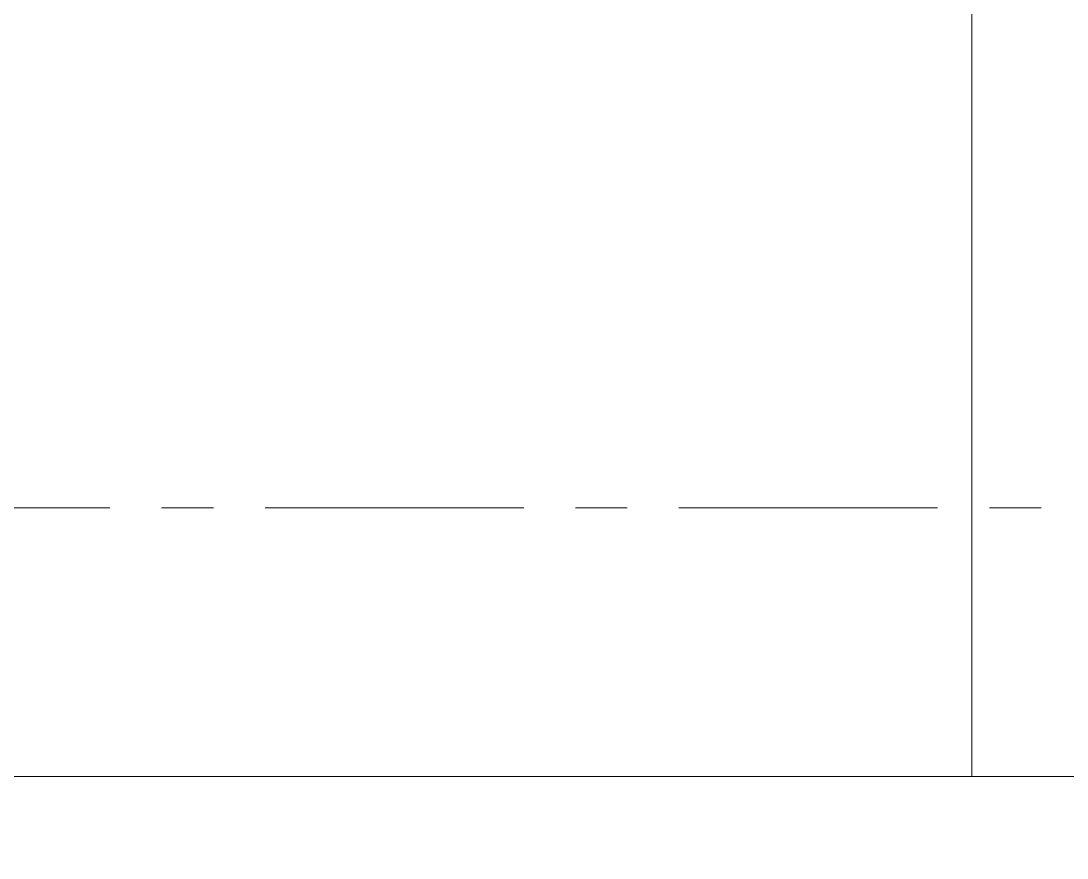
# Model space of a CAD drawing. Header units: millimetres. Extents: x 26027 to 581921, y 7230 to 233891.
# Drawn here: x 474525 to 475167, y 178680 to 179194 of the extents above; entities that cross this region are included whole.
import ezdxf

# ---------------------------------------------------------------- set-up
doc = ezdxf.new("R2010")
doc.units = ezdxf.units.MM
doc.header["$LTSCALE"] = 5
doc.linetypes.add('CENTER', pattern=[50.8, 31.75, -6.35, 6.35, -6.35])
doc.layers.get('0').update_dxf_attribs({"color": 252})
doc.layers.add('axes', color=252, linetype='Continuous')
for name, color, linetype, lineweight in [('E-ELEC-EQPM-2', 85, 'Continuous', 30), ('Medical Equipment and Furniture', 252, 'Continuous', 0), ('NEW Wall', 252, 'Continuous', 5), ('Walls', 252, 'Continuous', 5)]:
    doc.layers.add(name, color=color, linetype=linetype, lineweight=lineweight)
doc.layers.add('EXF', color=7, linetype='Continuous', lineweight=30, true_color=0x4e7e3e)

# ---------------------------------------------------------------- blocks, each defined once
blk = doc.blocks.new('*X24')
at = {"color": 0}
for p, q in [((13, 1), (13, 1)), ((13, 1), (13, 1)), ((13, 1), (13, 1)), ((13, 1), (13, 1)), ((13, 1), (13, 1)), ((13, 1), (13, 1)), ((13, 1), (13, 1)), ((13, 1), (13, 1)), ((13, 1), (13, 1)), ((13, 1), (13, 1)), ((13, 1), (13, 1)), ((13, 1), (13, 1)), ((13, 1), (13, 1)), ((13, 1), (13, 1)), ((13, 1), (13, 1)), ((13, 1), (14, 1)), ((13, 1), (14, 1)), ((13, 1), (14, 1)), ((13, 1), (13, 1)), ((13, 1), (13, 1)), ((13, 1), (13, 1)), ((13, 1), (13, 1)), ((13, 1), (13, 1)), ((13, 1), (13, 1)), ((13, 1), (13, 1)), ((13, 1), (13, 1)), ((13, 1), (13, 1)), ((13, 1), (13, 1)), ((13, 1), (13, 1)), ((13, 1), (13, 1)), ((13, 1), (13, 1)), ((13, 1), (13, 1)), ((13, 1), (13, 1)), ((13, 1), (13, 1)), ((13, 1), (13, 1)), ((13, 1), (13, 1)), ((13, 1), (13, 1)), ((13, 1), (13, 1)), ((13, 1), (13, 1)), ((13, 1), (13, 1)), ((13, 1), (13, 1)), ((13, 1), (13, 1)), ((13, 1), (13, 1)), ((13, 1), (13, 1)), ((13, 1), (13, 1)), ((13, 1), (13, 1)), ((13, 1), (13, 1)), ((13, 1), (13, 1)), ((13, 1), (13, 1)), ((13, 1), (13, 1)), ((13, 1), (13, 1)), ((13, 1), (13, 1)), ((13, 1), (13, 1)), ((13, 1), (13, 1)), ((13, 1), (13, 1)), ((13, 1), (13, 1)), ((13, 1), (13, 1)), ((13, 1), (13, 1)), ((13, 1), (13, 1)), ((13, 1), (13, 1)), ((13, 1), (13, 1)), ((13, 1), (13, 1)), ((13, 1), (13, 1)), ((13, 1), (13, 1)), ((13, 1), (13, 1)), ((13, 1), (13, 1)), ((13, 1), (13, 1)), ((13, 1), (13, 1)), ((13, 1), (13, 1)), ((13, 1), (13, 1)), ((13, 1), (13, 1)), ((13, 1), (13, 1)), ((13, 1), (13, 1)), ((13, 1), (13, 1)), ((13, 1), (13, 1)), ((13, 1), (13, 1)), ((13, 1), (13, 1)), ((13, 1), (13, 1)), ((13, 1), (13, 1)), ((13, 1), (13, 1)), ((13, 1), (13, 1)), ((13, 1), (13, 1)), ((13, 1), (13, 1)), ((13, 1), (13, 1)), ((13, 1), (13, 1)), ((13, 1), (13, 1)), ((13, 1), (13, 1)), ((13, 1), (13, 1)), ((13, 1), (13, 1)), ((13, 1), (13, 1)), ((13, 1), (13, 1)), ((13, 1), (13, 1)), ((13, 1), (13, 1)), ((13, 1), (13, 1)), ((13, 1), (13, 1)), ((13, 1), (13, 1)), ((13, 1), (13, 1)), ((13, 1), (13, 1)), ((13, 1), (13, 1)), ((13, 1), (13, 1)), ((13, 1), (13, 1)), ((13, 1), (13, 1)), ((13, 1), (13, 1)), ((13, 1), (13, 1)), ((13, 1), (13, 1)), ((13, 1), (13, 1)), ((13, 1), (13, 1)), ((13, 1), (13, 1)), ((13, 1), (13, 1)), ((13, 1), (13, 1)), ((13, 1), (13, 1)), ((13, 1), (13, 1)), ((13, 1), (13, 1)), ((13, 1), (13, 1)), ((13, 1), (13, 1)), ((13, 1), (13, 1)), ((13, 1), (13, 1)), ((13, 1), (13, 1)), ((13, 1), (13, 1)), ((13, 1), (13, 1)), ((13, 1), (13, 1)), ((13, 1), (13, 1)), ((13, 1), (13, 1)), ((13, 1), (14, 1)), ((13, 0), (13, 0)), ((13, 0), (13, 0)), ((13, 0), (13, 0)), ((13, 0), (13, 0)), ((13, 0), (13, 0)), ((13, 0), (13, 0)), ((13, 0), (13, 0)), ((13, 0), (13, 0)), ((13, 0), (13, 0)), ((13, 0), (13, 0)), ((13, 0), (13, 0)), ((13, 0), (13, 0)), ((13, 0), (13, 0)), ((13, 0), (13, 0)), ((13, 0), (13, 0)), ((13, 0), (13, 0)), ((13, 0), (13, 0)), ((13, 0), (13, 0)), ((13, 0), (13, 0)), ((13, 0), (13, 0)), ((13, 0), (13, 0)), ((13, 0), (13, 0)), ((13, 0), (13, 0)), ((13, 0), (13, 0)), ((13, 0), (13, 0)), ((13, 0), (13, 0)), ((13, 0), (13, 0)), ((13, 0), (13, 0)), ((13, 0), (13, 0)), ((13, 0), (13, 0)), ((13, 0), (13, 0)), ((13, 0), (13, 0)), ((13, 0), (13, 0)), ((13, 0), (13, 0)), ((13, 0), (13, 0)), ((13, 0), (13, 0)), ((13, 0), (13, 0)), ((13, 0), (13, 0)), ((13, 0), (13, 0)), ((13, 0), (13, 0)), ((13, 0), (13, 0)), ((13, 0), (13, 0)), ((13, 0), (13, 0)), ((13, 0), (13, 0)), ((13, 0), (13, 0)), ((13, 0), (13, 0)), ((13, 0), (13, 0)), ((13, 0), (13, 0)), ((13, 0), (14, 0)), ((13, 0), (14, 0)), ((13, 0), (13, 0)), ((13, 0), (14, 0)), ((14, 1), (14, 1)), ((14, 1), (14, 1)), ((14, 1), (14, 1)), ((14, 1), (14, 1)), ((14, 1), (14, 1)), ((14, 1), (14, 1)), ((14, 1), (14, 1)), ((14, 1), (14, 1)), ((14, 1), (14, 1)), ((14, 1), (14, 1)), ((14, 1), (14, 1)), ((14, 1), (14, 1)), ((14, 1), (14, 1)), ((14, 1), (14, 1)), ((14, 1), (14, 1)), ((14, 1), (14, 1)), ((14, 1), (14, 1)), ((14, 1), (14, 1)), ((14, 1), (14, 1)), ((14, 1), (14, 1)), ((14, 1), (14, 1)), ((14, 1), (14, 1)), ((14, 1), (14, 1)), ((14, 1), (14, 1)), ((14, 1), (14, 1)), ((14, 1), (14, 1)), ((14, 1), (14, 1)), ((14, 1), (14, 1)), ((14, 1), (14, 1)), ((14, 1), (14, 1)), ((14, 1), (14, 1)), ((14, 1), (14, 1)), ((14, 1), (14, 1)), ((14, 1), (14, 1)), ((14, 1), (14, 1)), ((14, 1), (14, 1)), ((14, 1), (14, 1)), ((14, 1), (14, 1)), ((14, 1), (14, 1)), ((14, 1), (14, 1)), ((14, 1), (14, 1)), ((14, 1), (14, 1)), ((14, 1), (14, 1)), ((14, 1), (14, 1)), ((14, 1), (14, 1)), ((14, 1), (14, 1)), ((14, 1), (14, 1)), ((14, 1), (14, 1)), ((14, 1), (14, 1)), ((14, 1), (14, 1)), ((14, 1), (14, 1)), ((14, 1), (14, 1)), ((14, 1), (14, 1)), ((14, 1), (14, 1)), ((14, 1), (14, 1)), ((14, 1), (14, 1)), ((14, 1), (14, 1)), ((14, 1), (14, 1)), ((14, 1), (14, 1)), ((14, 1), (14, 1)), ((14, 1), (14, 1)), ((14, 1), (14, 1)), ((14, 1), (14, 1)), ((14, 1), (14, 1)), ((14, 1), (14, 1)), ((14, 1), (14, 1)), ((14, 1), (14, 1)), ((14, 1), (14, 1)), ((14, 1), (14, 1)), ((14, 1), (14, 1)), ((14, 1), (14, 1)), ((14, 1), (14, 1)), ((14, 1), (14, 1)), ((14, 1), (14, 1)), ((14, 1), (14, 1)), ((14, 1), (14, 1)), ((14, 1), (14, 1)), ((14, 1), (14, 1)), ((14, 1), (14, 1)), ((14, 1), (14, 1)), ((14, 1), (14, 1)), ((14, 1), (14, 1)), ((14, 1), (14, 1)), ((14, 1), (14, 1)), ((14, 1), (14, 1)), ((14, 1), (14, 1)), ((14, 1), (14, 1)), ((14, 1), (14, 1)), ((14, 1), (14, 1)), ((14, 1), (14, 1)), ((14, 1), (14, 1)), ((14, 1), (14, 1)), ((14, 1), (14, 1)), ((14, 1), (14, 1)), ((14, 0), (14, 0)), ((14, 0), (14, 0)), ((14, 0), (14, 0)), ((14, 0), (14, 0)), ((14, 0), (14, 0)), ((14, 0), (14, 0)), ((14, 0), (14, 0)), ((14, 0), (14, 0)), ((14, 0), (14, 0)), ((14, 0), (14, 0)), ((14, 0), (14, 0)), ((14, 0), (14, 0)), ((14, 0), (14, 0)), ((14, 0), (14, 0)), ((14, 0), (14, 0)), ((14, 0), (14, 0)), ((14, 0), (14, 0)), ((14, 0), (14, 0)), ((14, 0), (14, 0)), ((14, 0), (14, 0)), ((14, 0), (14, 0)), ((14, 0), (14, 0)), ((14, 0), (14, 0)), ((14, 0), (14, 0)), ((14, 0), (14, 0)), ((14, 0), (14, 0)), ((14, 0), (14, 0)), ((14, 0), (14, 0)), ((14, 0), (14, 0)), ((14, 0), (14, 0)), ((14, 0), (14, 0)), ((14, 0), (14, 0)), ((14, 0), (14, 0)), ((14, 0), (14, 0)), ((14, 0), (14, 0)), ((14, 0), (14, 0)), ((14, 0), (14, 0)), ((14, 0), (14, 0)), ((14, 0), (14, 0)), ((14, 0), (14, 0)), ((14, 0), (14, 0)), ((14, 0), (14, 0)), ((14, 0), (14, 0)), ((14, 0), (14, 0)), ((14, 0), (14, 0)), ((14, 0), (14, 0)), ((14, 0), (14, 0)), ((14, 0), (14, 0)), ((13, 0), (13, 0)), ((13, 0), (14, 0)), ((13, 0), (13, 0)), ((13, 0), (14, 0)), ((13, 0), (13, 0)), ((13, 0), (14, 0)), ((13, 0), (13, 0)), ((13, 0), (13, 0)), ((13, 0), (13, 0)), ((13, 0), (13, 0)), ((13, 0), (14, 0)), ((13, 0), (13, 0)), ((13, 0), (14, 0)), ((13, 0), (13, 0)), ((13, 0), (14, 0)), ((13, 0), (13, 0)), ((13, 0), (14, 0)), ((13, 0), (13, 0)), ((13, 0), (14, 0)), ((13, 0), (13, 0)), ((13, 0), (14, 0)), ((13, 0), (13, 0)), ((13, 0), (14, 0)), ((13, 0), (13, 0)), ((13, 0), (13, 0)), ((13, 0), (13, 0)), ((13, 0), (14, 0)), ((13, 0), (13, 0)), ((13, 0), (14, 0)), ((13, 0), (13, 0)), ((13, 0), (14, 0)), ((13, 0), (13, 0)), ((13, 0), (14, 0)), ((13, 0), (13, 0)), ((13, 0), (13, 0)), ((13, 0), (13, 0)), ((13, 0), (13, 0)), ((13, 0), (13, 0)), ((13, 0), (13, 0)), ((13, 0), (13, 0)), ((13, 0), (13, 0)), ((13, 0), (13, 0)), ((13, 0), (13, 0)), ((13, 0), (13, 0)), ((13, 0), (13, 0)), ((13, 0), (13, 0)), ((13, 0), (13, 0)), ((13, 0), (13, 0)), ((13, 0), (13, 0)), ((13, 0), (13, 0)), ((13, 0), (13, 0)), ((13, 0), (13, 0)), ((13, 0), (13, 0)), ((13, 0), (13, 0)), ((13, 0), (13, 0)), ((13, 0), (13, 0)), ((13, 0), (13, 0)), ((13, 0), (13, 0)), ((13, 0), (13, 0)), ((13, 0), (13, 0)), ((13, 0), (13, 0)), ((13, 0), (13, 0)), ((13, 0), (13, 0)), ((13, 0), (13, 0)), ((13, -1), (13, -1)), ((13, -1), (13, -1)), ((13, -1), (13, -1)), ((13, -1), (13, -1)), ((13, -1), (13, -1)), ((13, -1), (14, -1)), ((13, -1), (13, -1)), ((14, 0), (14, 0)), ((14, 0), (14, 0)), ((14, 0), (14, 0)), ((14, 0), (14, 0)), ((14, 0), (14, 0)), ((14, 0), (14, 0)), ((14, 0), (14, 0)), ((14, 0), (14, 0)), ((14, 0), (14, 0)), ((14, 0), (14, 0)), ((14, 0), (14, 0)), ((14, 0), (14, 0)), ((14, 0), (14, 0)), ((14, 0), (14, 0)), ((14, 0), (14, 0)), ((13, 0), (14, 0)), ((14, 0), (14, 0)), ((14, 0), (14, 0)), ((14, 0), (14, 0)), ((14, 0), (14, 0)), ((14, 0), (14, 0)), ((14, 0), (14, 0)), ((14, 0), (14, 0)), ((14, 0), (14, 0)), ((14, 0), (14, 0)), ((14, 0), (14, 0)), ((14, 0), (14, 0)), ((14, 0), (14, 0)), ((14, 0), (14, 0)), ((14, 0), (14, 0)), ((14, 0), (14, 0)), ((14, 0), (14, 0)), ((14, 0), (14, 0)), ((14, 0), (14, 0)), ((14, 0), (14, 0)), ((14, 0), (14, 0)), ((14, 0), (14, 0)), ((14, 0), (14, 0)), ((14, 0), (14, 0)), ((14, 0), (14, 0)), ((14, 0), (14, 0)), ((14, 0), (14, 0)), ((14, 0), (14, 0)), ((14, 0), (14, 0)), ((14, 0), (14, 0)), ((14, 0), (14, 0)), ((14, 0), (14, 0)), ((14, 0), (14, 0)), ((14, 0), (14, 0)), ((14, 0), (14, 0)), ((14, -1), (14, -1)), ((14, -1), (14, -1)), ((14, -1), (14, -1)), ((14, -1), (14, -1)), ((14, -1), (14, -1))]:
    blk.add_line(p, q, dxfattribs=at)
blk = doc.blocks.new('*X23')
at = {"color": 0}
for p, q in [((5, 3), (5, 3)), ((5, 3), (5, 3)), ((5, 3), (5, 3)), ((5, 3), (5, 3)), ((5, 3), (5, 3)), ((5, 3), (5, 3)), ((5, 3), (5, 3)), ((5, 3), (5, 3)), ((5, 3), (5, 3)), ((5, 3), (5, 3)), ((5, 3), (5, 3)), ((5, 3), (5, 3)), ((5, 3), (5, 3)), ((5, 3), (5, 3)), ((5, 3), (5, 3)), ((5, 3), (5, 3)), ((5, 3), (5, 3)), ((5, 3), (5, 3)), ((5, 3), (5, 3)), ((5, 3), (5, 3)), ((5, 3), (5, 3)), ((5, 3), (5, 3)), ((5, 3), (5, 3)), ((5, 3), (5, 3)), ((5, 3), (5, 3)), ((5, 3), (5, 3)), ((5, 3), (5, 3)), ((5, 3), (5, 3)), ((5, 3), (5, 3)), ((5, 3), (5, 3)), ((5, 3), (5, 3)), ((5, 3), (5, 3)), ((5, 3), (5, 3)), ((5, 3), (5, 3)), ((5, 3), (5, 3)), ((5, 3), (5, 3)), ((5, 3), (5, 3)), ((5, 3), (5, 3)), ((5, 3), (5, 3)), ((5, 3), (5, 3)), ((5, 3), (5, 3)), ((5, 3), (5, 3)), ((5, 3), (5, 3)), ((5, 3), (5, 3)), ((5, 3), (5, 3)), ((5, 3), (5, 3)), ((5, 3), (5, 3)), ((5, 3), (5, 3)), ((5, 3), (5, 3)), ((5, 3), (5, 3)), ((5, 3), (5, 3)), ((5, 3), (5, 3)), ((5, 3), (5, 3)), ((5, 3), (5, 3)), ((5, 3), (5, 3)), ((5, 3), (5, 3)), ((5, 3), (5, 3)), ((5, 3), (5, 3)), ((5, 3), (5, 3)), ((5, 3), (5, 3)), ((5, 3), (5, 3)), ((5, 3), (5, 3)), ((5, 3), (5, 3)), ((5, 3), (5, 3)), ((5, 3), (5, 3)), ((5, 3), (5, 3)), ((6, 3), (5, 3)), ((5, 3), (5, 3)), ((6, 3), (5, 3)), ((5, 3), (5, 3)), ((6, 3), (5, 3)), ((5, 3), (5, 3)), ((6, 3), (5, 3)), ((5, 3), (5, 3)), ((5, 3), (5, 3)), ((5, 3), (5, 3)), ((5, 3), (5, 3)), ((5, 3), (5, 3)), ((5, 3), (5, 3)), ((5, 3), (5, 3)), ((5, 3), (5, 3)), ((5, 3), (5, 3)), ((5, 3), (5, 3)), ((5, 3), (5, 3)), ((5, 3), (5, 3)), ((5, 3), (5, 3)), ((5, 3), (5, 3)), ((5, 3), (5, 3)), ((5, 3), (5, 3)), ((5, 3), (5, 3)), ((5, 3), (5, 3)), ((5, 3), (5, 3)), ((5, 3), (5, 3)), ((5, 3), (5, 3)), ((5, 3), (5, 3)), ((5, 3), (5, 3)), ((6, 3), (6, 3)), ((6, 3), (6, 3)), ((6, 3), (6, 3)), ((6, 3), (6, 3)), ((6, 3), (6, 3)), ((6, 3), (6, 3)), ((6, 3), (6, 3)), ((6, 3), (6, 3)), ((6, 3), (6, 3)), ((6, 3), (6, 3)), ((6, 3), (6, 3)), ((6, 3), (6, 3)), ((6, 3), (6, 3)), ((6, 3), (6, 3)), ((6, 3), (6, 3)), ((6, 3), (6, 3)), ((6, 3), (6, 3)), ((6, 3), (6, 3)), ((6, 3), (6, 3)), ((6, 3), (6, 3)), ((6, 3), (6, 3)), ((6, 3), (6, 3)), ((6, 3), (6, 3)), ((6, 3), (6, 3)), ((6, 3), (6, 3)), ((6, 3), (6, 3)), ((6, 3), (6, 3)), ((6, 3), (6, 3)), ((6, 3), (6, 3)), ((6, 3), (6, 3)), ((6, 3), (6, 3)), ((6, 3), (6, 3)), ((6, 3), (6, 3)), ((6, 3), (6, 3)), ((6, 3), (6, 3)), ((6, 3), (6, 3)), ((6, 3), (6, 3)), ((6, 3), (6, 3)), ((6, 3), (6, 3)), ((6, 3), (6, 3)), ((6, 3), (6, 3)), ((6, 3), (6, 3)), ((6, 3), (6, 3)), ((6, 3), (6, 3)), ((6, 3), (6, 3)), ((6, 3), (6, 3)), ((6, 3), (6, 3)), ((6, 3), (6, 3)), ((6, 3), (6, 3)), ((6, 3), (6, 3)), ((6, 3), (6, 3)), ((6, 3), (6, 3)), ((6, 3), (6, 3)), ((6, 3), (6, 3)), ((6, 3), (6, 3)), ((6, 3), (6, 3)), ((6, 3), (6, 3)), ((6, 3), (6, 3)), ((6, 3), (6, 3)), ((6, 3), (6, 3)), ((6, 3), (6, 3)), ((6, 3), (6, 3)), ((6, 3), (6, 3)), ((6, 3), (6, 3)), ((6, 3), (6, 3)), ((6, 3), (6, 3)), ((6, 3), (6, 3)), ((6, 3), (6, 3)), ((6, 3), (6, 3)), ((6, 3), (6, 3)), ((6, 3), (6, 3)), ((6, 3), (6, 3)), ((6, 3), (6, 3)), ((6, 3), (6, 3)), ((6, 3), (6, 3)), ((6, 3), (6, 3)), ((6, 3), (6, 3)), ((6, 3), (6, 3)), ((6, 3), (6, 3)), ((6, 3), (6, 3)), ((6, 3), (6, 3)), ((6, 3), (6, 3)), ((6, 3), (6, 3)), ((6, 3), (6, 3)), ((6, 3), (6, 3)), ((6, 3), (6, 3)), ((6, 3), (6, 3)), ((6, 3), (6, 3)), ((6, 3), (6, 3)), ((6, 3), (6, 3)), ((6, 3), (6, 3)), ((6, 3), (6, 3)), ((6, 3), (6, 3)), ((6, 3), (6, 3)), ((6, 3), (6, 3)), ((6, 3), (6, 3)), ((6, 3), (6, 3)), ((6, 3), (6, 3)), ((6, 3), (6, 3)), ((6, 3), (6, 3)), ((6, 3), (6, 3)), ((6, 3), (6, 3)), ((6, 3), (6, 3)), ((6, 3), (6, 3)), ((6, 3), (6, 3)), ((6, 3), (6, 3)), ((6, 3), (6, 3)), ((6, 3), (6, 3)), ((6, 3), (6, 3)), ((6, 3), (6, 3)), ((6, 3), (6, 3)), ((6, 3), (6, 3)), ((6, 3), (6, 3)), ((6, 3), (6, 3)), ((6, 3), (6, 3)), ((6, 3), (6, 3)), ((6, 3), (6, 3)), ((6, 3), (6, 3)), ((6, 3), (6, 3)), ((6, 3), (6, 3)), ((6, 3), (6, 3)), ((6, 3), (6, 3)), ((6, 3), (6, 3)), ((6, 3), (6, 3)), ((6, 3), (6, 3)), ((6, 3), (6, 3)), ((6, 3), (6, 3)), ((6, 3), (6, 3)), ((6, 3), (6, 3)), ((6, 3), (6, 3)), ((6, 3), (6, 3)), ((6, 3), (6, 3)), ((6, 3), (6, 3)), ((6, 3), (6, 3)), ((6, 3), (6, 3)), ((6, 3), (6, 3)), ((6, 3), (6, 3)), ((6, 3), (6, 3)), ((6, 3), (6, 3)), ((6, 3), (6, 3)), ((6, 3), (6, 3)), ((6, 3), (6, 3)), ((6, 3), (6, 3)), ((6, 3), (6, 3)), ((6, 3), (6, 3)), ((6, 3), (6, 3)), ((6, 3), (6, 3)), ((6, 3), (6, 3)), ((6, 3), (6, 3)), ((6, 3), (6, 3)), ((6, 3), (6, 3)), ((6, 3), (6, 3)), ((6, 3), (6, 3)), ((6, 3), (6, 3)), ((6, 3), (6, 3)), ((6, 3), (6, 3)), ((6, 3), (6, 3)), ((6, 3), (6, 3)), ((6, 3), (6, 3)), ((6, 3), (6, 3)), ((6, 3), (6, 3)), ((6, 3), (6, 3)), ((6, 3), (6, 3)), ((6, 3), (6, 3)), ((6, 3), (6, 3)), ((6, 3), (6, 3)), ((6, 3), (6, 3)), ((6, 3), (6, 3)), ((6, 3), (6, 3)), ((6, 3), (6, 3)), ((6, 3), (6, 3)), ((6, 3), (6, 3)), ((6, 3), (6, 3)), ((6, 3), (6, 3)), ((6, 3), (6, 3)), ((6, 3), (6, 3)), ((6, 3), (6, 3)), ((6, 3), (6, 3)), ((6, 3), (6, 3)), ((6, 3), (6, 3)), ((6, 3), (6, 3)), ((6, 3), (6, 3)), ((6, 3), (6, 3)), ((6, 3), (6, 3)), ((6, 3), (6, 3)), ((6, 3), (6, 3)), ((6, 3), (6, 3)), ((6, 3), (6, 3)), ((6, 3), (6, 3)), ((6, 3), (6, 3)), ((6, 3), (6, 3)), ((6, 3), (6, 3)), ((6, 3), (6, 3)), ((6, 3), (6, 3)), ((6, 3), (6, 3)), ((6, 3), (6, 3)), ((6, 3), (6, 3)), ((6, 3), (6, 3)), ((6, 3), (6, 3)), ((6, 3), (6, 3)), ((6, 3), (6, 3)), ((6, 3), (6, 3)), ((6, 3), (6, 3)), ((6, 3), (6, 3)), ((6, 3), (5, 3)), ((6, 3), (5, 3)), ((6, 3), (5, 3)), ((6, 3), (5, 3)), ((6, 3), (5, 3)), ((6, 3), (6, 3)), ((6, 3), (6, 3)), ((6, 3), (6, 3)), ((6, 3), (6, 3)), ((6, 3), (6, 3)), ((6, 3), (6, 3)), ((6, 3), (6, 3)), ((6, 3), (6, 3)), ((6, 3), (6, 3)), ((6, 3), (6, 3)), ((6, 3), (6, 3)), ((6, 3), (6, 3)), ((6, 3), (6, 3)), ((6, 3), (6, 3)), ((6, 3), (6, 3)), ((6, 3), (6, 3)), ((6, 3), (6, 3)), ((6, 3), (6, 3)), ((6, 3), (6, 3)), ((6, 3), (6, 3)), ((6, 3), (6, 3)), ((6, 3), (6, 3)), ((6, 3), (6, 3)), ((6, 3), (6, 3)), ((6, 3), (6, 3)), ((6, 3), (6, 3)), ((6, 3), (6, 3)), ((6, 3), (6, 3)), ((6, 3), (6, 3)), ((6, 3), (6, 3)), ((6, 3), (6, 3)), ((6, 3), (6, 3)), ((6, 3), (6, 3)), ((6, 3), (6, 3)), ((6, 3), (6, 3)), ((6, 3), (6, 3)), ((6, 3), (6, 3)), ((6, 3), (6, 3)), ((6, 3), (6, 3)), ((6, 3), (6, 3)), ((6, 3), (6, 3)), ((6, 3), (6, 3)), ((6, 3), (6, 3)), ((6, 3), (6, 3)), ((6, 3), (6, 3)), ((6, 3), (6, 3)), ((6, 3), (6, 3)), ((6, 3), (6, 3)), ((6, 3), (6, 3)), ((6, 3), (6, 3)), ((6, 3), (6, 3)), ((6, 3), (6, 3)), ((6, 3), (6, 3)), ((6, 3), (6, 3)), ((6, 3), (6, 3)), ((6, 3), (6, 3)), ((6, 3), (6, 3)), ((6, 3), (6, 3)), ((6, 3), (6, 3)), ((6, 3), (6, 3)), ((6, 3), (6, 3)), ((6, 3), (6, 3)), ((6, 3), (6, 3)), ((6, 3), (6, 3)), ((6, 3), (6, 3)), ((6, 3), (6, 3)), ((6, 3), (6, 3)), ((6, 3), (6, 3)), ((6, 3), (6, 3)), ((6, 3), (6, 3)), ((6, 3), (6, 3)), ((6, 3), (6, 3)), ((6, 3), (6, 3)), ((6, 3), (6, 3)), ((6, 3), (6, 3)), ((6, 3), (6, 3)), ((6, 3), (6, 3)), ((6, 3), (6, 3)), ((6, 3), (6, 3)), ((6, 3), (6, 3)), ((6, 3), (6, 3)), ((6, 3), (6, 3)), ((6, 3), (6, 3)), ((6, 3), (6, 3)), ((6, 3), (6, 3)), ((6, 3), (6, 3)), ((6, 3), (6, 3)), ((6, 3), (6, 3)), ((6, 3), (6, 3)), ((6, 3), (6, 3)), ((6, 3), (6, 3)), ((6, 3), (6, 3)), ((6, 3), (6, 3)), ((6, 3), (6, 3)), ((6, 3), (6, 3)), ((6, 3), (6, 3)), ((6, 3), (6, 3)), ((6, 3), (6, 3)), ((6, 3), (6, 3)), ((6, 3), (6, 3)), ((6, 3), (6, 3)), ((6, 3), (6, 3)), ((6, 3), (6, 3)), ((6, 3), (6, 3)), ((6, 3), (6, 3)), ((6, 3), (6, 3)), ((6, 3), (6, 3)), ((6, 3), (6, 3)), ((6, 3), (6, 3)), ((6, 3), (6, 3)), ((6, 3), (6, 3)), ((6, 3), (6, 3)), ((6, 3), (6, 3)), ((6, 3), (6, 3)), ((6, 3), (6, 3)), ((6, 3), (6, 3)), ((6, 3), (6, 3)), ((6, 3), (6, 3)), ((6, 3), (6, 3)), ((6, 3), (6, 3)), ((6, 3), (6, 3)), ((6, 3), (6, 3)), ((6, 3), (6, 3)), ((6, 3), (6, 3)), ((6, 3), (6, 3)), ((6, 3), (6, 3)), ((6, 3), (6, 3)), ((6, 3), (6, 3)), ((6, 3), (6, 3)), ((6, 3), (6, 3)), ((6, 3), (6, 3)), ((6, 3), (6, 3)), ((6, 3), (6, 3)), ((6, 3), (6, 3)), ((6, 3), (6, 3)), ((6, 3), (6, 3)), ((6, 3), (6, 3)), ((6, 3), (6, 3)), ((6, 3), (6, 3)), ((6, 3), (6, 3)), ((6, 3), (6, 3)), ((6, 3), (6, 3)), ((6, 3), (6, 3)), ((6, 3), (6, 3)), ((6, 3), (6, 3)), ((6, 3), (6, 3)), ((6, 3), (6, 3)), ((6, 3), (6, 3)), ((6, 3), (6, 3)), ((6, 3), (6, 3)), ((6, 3), (6, 3)), ((6, 3), (6, 3)), ((6, 3), (6, 3)), ((6, 3), (6, 3)), ((6, 3), (6, 3)), ((6, 3), (6, 3)), ((6, 3), (6, 3)), ((6, 3), (6, 3)), ((6, 3), (6, 3)), ((6, 3), (6, 3)), ((6, 3), (6, 3)), ((6, 3), (6, 3)), ((6, 3), (6, 3)), ((6, 3), (6, 3)), ((6, 3), (6, 3)), ((6, 3), (6, 3)), ((6, 3), (6, 3)), ((6, 3), (6, 3)), ((6, 3), (6, 3)), ((6, 3), (6, 3)), ((6, 3), (6, 3)), ((6, 3), (6, 3)), ((6, 3), (6, 3)), ((6, 3), (6, 3)), ((6, 3), (6, 3)), ((6, 3), (6, 3)), ((6, 3), (6, 3)), ((6, 3), (6, 3)), ((6, 3), (6, 3)), ((6, 3), (6, 3)), ((6, 3), (6, 3)), ((6, 3), (6, 3)), ((6, 3), (6, 3)), ((6, 3), (6, 3)), ((6, 3), (6, 3)), ((6, 3), (6, 3)), ((6, 3), (6, 3)), ((6, 3), (6, 3)), ((6, 3), (6, 3)), ((6, 3), (6, 3)), ((6, 3), (6, 3)), ((6, 3), (6, 3)), ((6, 3), (6, 3)), ((6, 3), (6, 3)), ((6, 3), (6, 3)), ((6, 3), (6, 3)), ((6, 3), (6, 3)), ((6, 3), (6, 3)), ((6, 3), (6, 3)), ((6, 3), (6, 3)), ((6, 3), (6, 3)), ((6, 3), (6, 3)), ((6, 3), (6, 3)), ((6, 3), (6, 3)), ((6, 3), (6, 3)), ((6, 3), (6, 3)), ((6, 3), (6, 3)), ((6, 3), (6, 3)), ((6, 3), (6, 3)), ((6, 3), (6, 3)), ((6, 3), (6, 3)), ((6, 3), (6, 3)), ((6, 3), (6, 3)), ((6, 3), (6, 3)), ((6, 3), (6, 3)), ((6, 3), (6, 3)), ((6, 3), (6, 3)), ((6, 3), (6, 3)), ((6, 3), (6, 3)), ((6, 3), (6, 3)), ((6, 3), (6, 3)), ((6, 3), (6, 3)), ((6, 3), (6, 3)), ((6, 3), (6, 3)), ((6, 3), (6, 3)), ((6, 3), (6, 3)), ((6, 3), (6, 3)), ((6, 3), (6, 3)), ((6, 3), (6, 3)), ((6, 3), (6, 3)), ((6, 3), (6, 3)), ((6, 3), (6, 3)), ((6, 3), (6, 3)), ((6, 3), (6, 3)), ((6, 3), (6, 3)), ((6, 3), (6, 3)), ((6, 3), (6, 3)), ((6, 3), (6, 3)), ((6, 3), (6, 3)), ((6, 3), (6, 3)), ((6, 3), (6, 3)), ((6, 3), (6, 3)), ((6, 3), (6, 3)), ((6, 3), (6, 3)), ((6, 3), (6, 3)), ((6, 3), (6, 3)), ((6, 3), (6, 3)), ((6, 3), (6, 3)), ((6, 3), (6, 3)), ((6, 3), (6, 3)), ((6, 3), (6, 3)), ((6, 3), (6, 3)), ((6, 3), (6, 3)), ((6, 3), (6, 3)), ((6, 3), (6, 3)), ((6, 3), (6, 3)), ((6, 3), (6, 3)), ((6, 3), (6, 3)), ((6, 3), (6, 3)), ((6, 3), (6, 3)), ((6, 3), (6, 3)), ((6, 3), (6, 3)), ((6, 3), (6, 3)), ((6, 3), (6, 3)), ((6, 3), (6, 3)), ((6, 3), (6, 3)), ((6, 3), (6, 3)), ((6, 3), (6, 3)), ((6, 3), (6, 3)), ((6, 3), (6, 3)), ((6, 3), (6, 3)), ((6, 3), (6, 3)), ((6, 3), (6, 3)), ((6, 3), (6, 3)), ((6, 3), (6, 3)), ((6, 3), (6, 3)), ((6, 3), (6, 3)), ((6, 3), (6, 3)), ((6, 3), (6, 3)), ((6, 3), (6, 3)), ((6, 3), (6, 3)), ((6, 3), (6, 3)), ((6, 3), (6, 3)), ((6, 3), (6, 3)), ((6, 3), (6, 3)), ((6, 3), (6, 3)), ((6, 3), (6, 3)), ((6, 3), (6, 3)), ((6, 3), (6, 3)), ((6, 3), (6, 3)), ((6, 3), (6, 3)), ((6, 3), (6, 3)), ((6, 3), (6, 3)), ((6, 3), (6, 3)), ((6, 3), (6, 3)), ((6, 3), (6, 3)), ((6, 3), (6, 3)), ((6, 3), (6, 3)), ((6, 3), (6, 3)), ((6, 3), (6, 3)), ((6, 3), (6, 3)), ((6, 3), (6, 3)), ((6, 3), (6, 3)), ((6, 3), (6, 3)), ((6, 3), (6, 3)), ((6, 3), (6, 3)), ((6, 3), (6, 3)), ((6, 3), (6, 3)), ((6, 3), (6, 3)), ((6, 3), (6, 3)), ((6, 3), (6, 3)), ((6, 3), (6, 3)), ((6, 3), (6, 3)), ((6, 3), (6, 3)), ((6, 3), (6, 3)), ((6, 3), (6, 3)), ((6, 3), (6, 3))]:
    blk.add_line(p, q, dxfattribs=at)
blk = doc.blocks.new('GF21043-P')
at = {"color": 0}
for p, q in [((0.8, 0.75), (-0.8, 0.75)), ((0.8, 0), (0.8, 0.75))]:
    blk.add_line(p, q, dxfattribs=at)
for points in [[(0.8, 0.75), (0.8, 0.75), (0.8, 0.75), (0.8, 0.75), (0.8, 0.75), (0.8, 0.75), (0.8, 0.75), (0.8, 0.75), (0.8, 0.75), (0.8, 0.75), (0.8, 0.75), (0.8, 0.75), (0.8, 0.75), (0.8, 0.75), (0.8, 0.75), (0.8, 0.75), (0.8, 0.75), (0.8, 0.75), (0.8, 0.75), (0.8, 0.75), (0.8, 0.75), (0.8, 0.75), (0.8, 0.75), (0.8, 0.75), (0.8, 0.75), (0.8, 0.75), (0.8, 0.75), (0.8, 0.75), (0.8, 0.75), (0.8, 0.75), (0.8, 0.75), (0.8, 0.75), (0.8, 0.75), (0.8, 0.75), (0.8, 0.75), (0.8, 0.75), (0.8, 0.75), (0.8, 0.75), (0.8, 0.75), (0.8, 0.75), (0.8, 0.75), (0.8, 0.75), (0.8, 0.75), (0.8, 0.75), (0.8, 0.75), (0.8, 0.75), (0.8, 0.75), (0.8, 0.75), (0.8, 0.75), (0.8, 0.75), (0.8, 0.75), (0.8, 0.75), (0.8, 0.75), (0.8, 0.75), (0.8, 0.75), (0.8, 0.75), (0.8, 0.75), (0.8, 0.75), (0.8, 0.75), (0.8, 0.75), (0.8, 0.75), (0.8, 0.75), (0.8, 0.75), (0.8, 0.75), (0.8, 0.75), (0.8, 0.75), (0.8, 0.75), (0.8, 0.75), (0.8, 0.75), (0.8, 0.75), (0.8, 0.75), (0.8, 0.75), (0.8, 0.75), (0.8, 0.75), (0.8, 0.75), (0.8, 0.75), (0.8, 0.75), (0.8, 0.75), (0.8, 0.75), (0.8, 0.75), (0.8, 0.75), (0.8, 0.75), (0.8, 0.75), (0.8, 0.75), (0.8, 0.75), (0.8, 0.75), (0.8, 0.75), (0.8, 0.75), (0.8, 0.75), (0.8, 0.75), (0.8, 0.75), (0.8, 0.75), (0.8, 0.75), (0.8, 0.75), (0.8, 0.75), (0.8, 0.75), (0.8, 0.75), (0.8, 0.75), (0.8, 0.75), (0.8, 0.75), (0.8, 0.75), (0.8, 0.75), (0.8, 0.75), (0.8, 0.75), (0.8, 0.75), (0.8, 0.75), (0.8, 0.75), (0.8, 0.75), (0.8, 0.75), (0.8, 0.75), (0.8, 0.75), (0.8, 0.75), (0.8, 0.75), (0.8, 0.75), (0.8, 0.75), (0.8, 0.75), (0.8, 0.75), (0.8, 0.75), (0.8, 0.75), (0.8, 0.75), (0.8, 0.75), (0.8, 0.75), (0.8, 0.75), (0.8, 0.75), (0.8, 0.75), (0.8, 0.75), (0.8, 0.75), (0.8, 0.75), (0.8, 0.75), (0.8, 0.75), (0.8, 0.75), (0.8, 0.75), (0.8, 0.75), (0.8, 0.75), (0.8, 0.75), (0.8, 0.75), (0.8, 0.75), (0.8, 0.75), (0.8, 0.75), (0.8, 0.75), (0.8, 0.75), (0.8, 0.75), (0.8, 0.75), (0.8, 0.75), (0.8, 0.75), (0.8, 0.75), (0.8, 0.75), (0.8, 0.75), (0.8, 0.75), (0.8, 0.75), (0.8, 0.75), (0.8, 0.75), (0.8, 0.75), (0.8, 0.75), (0.8, 0.75), (0.8, 0.75), (0.8, 0.75), (0.8, 0.75), (0.8, 0.75), (0.8, 0.75), (0.8, 0.75), (0.8, 0.75), (0.8, 0.75), (0.8, 0.75), (0.8, 0.75), (0.8, 0.75), (0.8, 0.75), (0.8, 0.75), (0.8, 0.75), (0.8, 0.75), (0.8, 0.75), (0.8, 0.75), (0.8, 0.75), (0.8, 0.75), (0.8, 0.75), (0.8, 0.75), (0.8, 0.75), (0.8, 0.75), (0.8, 0.75), (0.8, 0.75), (0.8, 0.75), (0.8, 0.75), (0.8, 0.75), (0.8, 0.75), (0.8, 0.75), (0.8, 0.75), (0.8, 0.75), (0.8, 0.75), (0.8, 0.75), (0.8, 0.75), (0.8, 0.75), (0.8, 0.75), (0.8, 0.75), (0.8, 0.75), (0.8, 0.75), (0.8, 0.75), (0.8, 0.75), (0.8, 0.75), (0.8, 0.75), (0.8, 0.75), (0.8, 0.75), (0.8, 0.75), (0.8, 0.75), (0.8, 0.75), (0.8, 0.75), (0.8, 0.75), (0.8, 0.75), (0.8, 0.75), (0.8, 0.75), (0.8, 0.75), (0.8, 0.75), (0.8, 0.75), (0.8, 0.75), (0.8, 0.75), (0.8, 0.75), (0.8, 0.75), (0.8, 0.75), (0.8, 0.75), (0.8, 0.75), (0.8, 0.75), (0.8, 0.75), (0.8, 0.75), (0.8, 0.75), (0.8, 0.75), (0.8, 0.75), (0.8, 0.75), (0.8, 0.75), (0.8, 0.75), (0.8, 0.75), (0.8, 0.75), (0.8, 0.75), (0.8, 0.75), (0.8, 0.75), (0.8, 0.75), (0.8, 0.75), (0.8, 0.75), (0.8, 0.75), (0.8, 0.75), (0.8, 0.75), (0.8, 0.75), (0.8, 0.75), (0.8, 0.75), (0.8, 0.75), (0.8, 0.75), (0.8, 0.75), (0.8, 0.75), (0.8, 0.75), (0.8, 0.75), (0.8, 0.75), (0.8, 0.75), (0.8, 0.75), (0.8, 0.75), (0.8, 0.75), (0.8, 0.75), (0.8, 0.75), (0.8, 0.75), (0.8, 0.75), (0.8, 0.75), (0.8, 0.75), (0.8, 0.75), (0.8, 0.75), (0.8, 0.75), (0.8, 0.75), (0.8, 0.75), (0.8, 0.75), (0.8, 0.75), (0.8, 0.75), (0.8, 0.75), (0.8, 0.75), (0.8, 0.75), (0.8, 0.75), (0.8, 0.75), (0.8, 0.75), (0.8, 0.75), (0.8, 0.75), (0.8, 0.75), (0.8, 0.75)], [(0.8, 0.75), (0.8, 0.75), (0.8, 0.75), (0.8, 0.75), (0.8, 0.75), (0.8, 0.75), (0.8, 0.75), (0.8, 0.75), (0.8, 0.75), (0.8, 0.75), (0.8, 0.75), (0.8, 0.75), (0.8, 0.75), (0.8, 0.75), (0.8, 0.75), (0.8, 0.75), (0.8, 0.75), (0.8, 0.75), (0.8, 0.75), (0.8, 0.75), (0.8, 0.75), (0.8, 0.75), (0.8, 0.75), (0.8, 0.75), (0.8, 0.75), (0.8, 0.75), (0.8, 0.75), (0.8, 0.75), (0.8, 0.75), (0.8, 0.75), (0.8, 0.75), (0.8, 0.75), (0.8, 0.75), (0.8, 0.75), (0.8, 0.75), (0.8, 0.75), (0.8, 0.75), (0.8, 0.75), (0.8, 0.75), (0.8, 0.75), (0.8, 0.75), (0.8, 0.75), (0.8, 0.75), (0.8, 0.75), (0.8, 0.75), (0.8, 0.75), (0.8, 0.75), (0.8, 0.75), (0.8, 0.75), (0.8, 0.75), (0.8, 0.75), (0.8, 0.75), (0.8, 0.75), (0.8, 0.75), (0.8, 0.75), (0.8, 0.75), (0.8, 0.75), (0.8, 0.75), (0.8, 0.75), (0.8, 0.75), (0.8, 0.75), (0.8, 0.75), (0.8, 0.75), (0.8, 0.75), (0.8, 0.75), (0.8, 0.75), (0.8, 0.75), (0.8, 0.75), (0.8, 0.75), (0.8, 0.75), (0.8, 0.75), (0.8, 0.75), (0.8, 0.75), (0.8, 0.75), (0.8, 0.75), (0.8, 0.75), (0.8, 0.75), (0.8, 0.75), (0.8, 0.75), (0.8, 0.75), (0.8, 0.75), (0.8, 0.75), (0.8, 0.75), (0.8, 0.75), (0.8, 0.75), (0.8, 0.75), (0.8, 0.75), (0.8, 0.75), (0.8, 0.75), (0.8, 0.75), (0.8, 0.75), (0.8, 0.75), (0.8, 0.75), (0.8, 0.75), (0.8, 0.75), (0.8, 0.75), (0.8, 0.75), (0.8, 0.75), (0.8, 0.75), (0.8, 0.75), (0.8, 0.75), (0.8, 0.75), (0.8, 0.75), (0.8, 0.75), (0.8, 0.75), (0.8, 0.75), (0.8, 0.75), (0.8, 0.75), (0.8, 0.75), (0.8, 0.75), (0.8, 0.75), (0.8, 0.75), (0.8, 0.75), (0.8, 0.75), (0.8, 0.75), (0.8, 0.75), (0.8, 0.75), (0.8, 0.75), (0.8, 0.75), (0.8, 0.75), (0.8, 0.75), (0.8, 0.75), (0.8, 0.75), (0.8, 0.75), (0.8, 0.75), (0.8, 0.75), (0.8, 0.75), (0.8, 0.75), (0.8, 0.75), (0.8, 0.75), (0.8, 0.75), (0.8, 0.75), (0.8, 0.75), (0.8, 0.75), (0.8, 0.75), (0.8, 0.75), (0.8, 0.75), (0.8, 0.75), (0.8, 0.75), (0.8, 0.75), (0.8, 0.75), (0.8, 0.75), (0.8, 0.75), (0.8, 0.75), (0.8, 0.75), (0.8, 0.75), (0.8, 0.75), (0.8, 0.75), (0.8, 0.75), (0.8, 0.75), (0.8, 0.75), (0.8, 0.75), (0.8, 0.75), (0.8, 0.75), (0.8, 0.75), (0.8, 0.75), (0.8, 0.75), (0.8, 0.75), (0.8, 0.75), (0.8, 0.75), (0.8, 0.75), (0.8, 0.75), (0.8, 0.75), (0.8, 0.75), (0.8, 0.75), (0.8, 0.75), (0.8, 0.75), (0.8, 0.75), (0.8, 0.75), (0.8, 0.75), (0.8, 0.75), (0.8, 0.75), (0.8, 0.75), (0.8, 0.75), (0.8, 0.75), (0.8, 0.75), (0.8, 0.75), (0.8, 0.75), (0.8, 0.75), (0.8, 0.75), (0.8, 0.75), (0.8, 0.75), (0.8, 0.75), (0.8, 0.75), (0.8, 0.75), (0.8, 0.75), (0.8, 0.75), (0.8, 0.75), (0.8, 0.75), (0.8, 0.75), (0.8, 0.75), (0.8, 0.75), (0.8, 0.75), (0.8, 0.75), (0.8, 0.75), (0.8, 0.75), (0.8, 0.75), (0.8, 0.75), (0.8, 0.75), (0.8, 0.75), (0.8, 0.75), (0.8, 0.75), (0.8, 0.75), (0.8, 0.75), (0.8, 0.75), (0.8, 0.75), (0.8, 0.75), (0.8, 0.75), (0.8, 0.75), (0.8, 0.75), (0.8, 0.75), (0.8, 0.75), (0.8, 0.75), (0.8, 0.75), (0.8, 0.75), (0.8, 0.75), (0.8, 0.75), (0.8, 0.75), (0.8, 0.75)], [(0.8, 0.75), (0.8, 0.75), (0.8, 0.75), (0.8, 0.75), (0.8, 0.75), (0.8, 0.75), (0.8, 0.75), (0.8, 0.75), (0.8, 0.75), (0.8, 0.75), (0.8, 0.75), (0.8, 0.75), (0.8, 0.75), (0.8, 0.75), (0.8, 0.75), (0.8, 0.75), (0.8, 0.75), (0.8, 0.75), (0.8, 0.75), (0.8, 0.75), (0.8, 0.75), (0.8, 0.75), (0.8, 0.75), (0.8, 0.75), (0.8, 0.75), (0.8, 0.75), (0.8, 0.75), (0.8, 0.75), (0.8, 0.75), (0.8, 0.75), (0.8, 0.75), (0.8, 0.75), (0.8, 0.75), (0.8, 0.75), (0.8, 0.75), (0.8, 0.75), (0.8, 0.75), (0.8, 0.75), (0.8, 0.75), (0.8, 0.75), (0.8, 0.75), (0.8, 0.75), (0.8, 0.75), (0.8, 0.75), (0.8, 0.75), (0.8, 0.75), (0.8, 0.75), (0.8, 0.75), (0.8, 0.75), (0.8, 0.75), (0.8, 0.75), (0.8, 0.75), (0.8, 0.75), (0.8, 0.75), (0.8, 0.75), (0.8, 0.75), (0.8, 0.75), (0.8, 0.75), (0.8, 0.75), (0.8, 0.75), (0.8, 0.75), (0.8, 0.75), (0.8, 0.75), (0.8, 0.75), (0.8, 0.75), (0.8, 0.75), (0.8, 0.75), (0.8, 0.75), (0.8, 0.75), (0.8, 0.75), (0.8, 0.75), (0.8, 0.75), (0.8, 0.75), (0.8, 0.75), (0.8, 0.75), (0.8, 0.75), (0.8, 0.75), (0.8, 0.75), (0.8, 0.75), (0.8, 0.75), (0.8, 0.75), (0.8, 0.75), (0.8, 0.75), (0.8, 0.75), (0.8, 0.75), (0.8, 0.75), (0.8, 0.75), (0.8, 0.75), (0.8, 0.75), (0.8, 0.75), (0.8, 0.75), (0.8, 0.75), (0.8, 0.75), (0.8, 0.75), (0.8, 0.75), (0.8, 0.75), (0.8, 0.75), (0.8, 0.75), (0.8, 0.75), (0.8, 0.75), (0.8, 0.75), (0.8, 0.75), (0.8, 0.75), (0.8, 0.75), (0.8, 0.75), (0.8, 0.75), (0.8, 0.75), (0.8, 0.75), (0.8, 0.75), (0.8, 0.75), (0.8, 0.75), (0.8, 0.75), (0.8, 0.75), (0.8, 0.75), (0.8, 0.75), (0.8, 0.75), (0.8, 0.75), (0.8, 0.75), (0.8, 0.75), (0.8, 0.75), (0.8, 0.75), (0.8, 0.75), (0.8, 0.75), (0.8, 0.75), (0.8, 0.75), (0.8, 0.75), (0.8, 0.75), (0.8, 0.75), (0.8, 0.75), (0.8, 0.75), (0.8, 0.75), (0.8, 0.75), (0.8, 0.75), (0.8, 0.75), (0.8, 0.75), (0.8, 0.75), (0.8, 0.75), (0.8, 0.75), (0.8, 0.75), (0.8, 0.75), (0.8, 0.75), (0.8, 0.75), (0.8, 0.75), (0.8, 0.75), (0.8, 0.75), (0.8, 0.75), (0.8, 0.75), (0.8, 0.75), (0.8, 0.75), (0.8, 0.75), (0.8, 0.75), (0.8, 0.75), (0.8, 0.75), (0.8, 0.75), (0.8, 0.75), (0.8, 0.75), (0.8, 0.75), (0.8, 0.75), (0.8, 0.75), (0.8, 0.75), (0.8, 0.75), (0.8, 0.75), (0.8, 0.75), (0.8, 0.75), (0.8, 0.75), (0.8, 0.75), (0.8, 0.75), (0.8, 0.75), (0.8, 0.75), (0.8, 0.75), (0.8, 0.75), (0.8, 0.75), (0.8, 0.75), (0.8, 0.75), (0.8, 0.75), (0.8, 0.75), (0.8, 0.75), (0.8, 0.75), (0.8, 0.75), (0.8, 0.75), (0.8, 0.75), (0.8, 0.75), (0.8, 0.75), (0.8, 0.75), (0.8, 0.75), (0.8, 0.75), (0.8, 0.75), (0.8, 0.75), (0.8, 0.75), (0.8, 0.75), (0.8, 0.75), (0.8, 0.75), (0.8, 0.75), (0.8, 0.75), (0.8, 0.75), (0.8, 0.75), (0.8, 0.75), (0.8, 0.75), (0.8, 0.75), (0.8, 0.75), (0.8, 0.75), (0.8, 0.75), (0.8, 0.75), (0.8, 0.75), (0.8, 0.75), (0.8, 0.75), (0.8, 0.75), (0.8, 0.75), (0.8, 0.75), (0.8, 0.75), (0.8, 0.75), (0.8, 0.75), (0.8, 0.75), (0.8, 0.75)]]:
    blk.add_lwpolyline(points, close=True, dxfattribs=at)
at = {"layer": 'NEW Wall', "color": 0, "linetype": 'Continuous'}
for points in [[(0.8, 0.75), (0.8, 0.75), (0.8, 0.75), (0.8, 0.75), (0.8, 0.75), (0.8, 0.75), (0.8, 0.75), (0.8, 0.75), (0.8, 0.75), (0.8, 0.75)], [(0.8, 0.75), (0.8, 0.75), (0.8, 0.75), (0.8, 0.75), (0.8, 0.75), (0.8, 0.75), (0.8, 0.75), (0.8, 0.75), (0.8, 0.75)], [(0.8, 0.75), (0.8, 0.75), (0.8, 0.75), (0.8, 0.75), (0.8, 0.75), (0.8, 0.75), (0.8, 0.75), (0.8, 0.75), (0.8, 0.75), (0.8, 0.75), (0.8, 0.75), (0.8, 0.75), (0.8, 0.75), (0.8, 0.75), (0.8, 0.75), (0.8, 0.75), (0.8, 0.75), (0.8, 0.75)], [(0.8, 0.75), (0.8, 0.75), (0.8, 0.75), (0.8, 0.75), (0.8, 0.75), (0.8, 0.75), (0.8, 0.75)], [(0.8, 0.75), (0.8, 0.75), (0.8, 0.75), (0.8, 0.75), (0.8, 0.75), (0.8, 0.75), (0.8, 0.75), (0.8, 0.75), (0.8, 0.75), (0.8, 0.75), (0.8, 0.75), (0.8, 0.75), (0.8, 0.75), (0.8, 0.75), (0.8, 0.75)], [(0.8, 0.75), (0.8, 0.75), (0.8, 0.75), (0.8, 0.75), (0.8, 0.75), (0.8, 0.75), (0.8, 0.75), (0.8, 0.75), (0.8, 0.75), (0.8, 0.75)], [(0.8, 0.75), (0.8, 0.75), (0.8, 0.75), (0.8, 0.75), (0.8, 0.75), (0.8, 0.75), (0.8, 0.75), (0.8, 0.75), (0.8, 0.75), (0.8, 0.75), (0.8, 0.75), (0.8, 0.75)], [(0.8, 0.75), (0.8, 0.75), (0.8, 0.75), (0.8, 0.75), (0.8, 0.75), (0.8, 0.75), (0.8, 0.75), (0.8, 0.75), (0.8, 0.75), (0.8, 0.75)], [(0.8, 0.75), (0.8, 0.75), (0.8, 0.75), (0.8, 0.75), (0.8, 0.75), (0.8, 0.75), (0.8, 0.75), (0.8, 0.75), (0.8, 0.75), (0.8, 0.75)], [(0.8, 0.75), (0.8, 0.75), (0.8, 0.75), (0.8, 0.75), (0.8, 0.75), (0.8, 0.75), (0.8, 0.75), (0.8, 0.75)], [(0.8, 0.75), (0.8, 0.75), (0.8, 0.75), (0.8, 0.75), (0.8, 0.75), (0.8, 0.75), (0.8, 0.75), (0.8, 0.75), (0.8, 0.75), (0.8, 0.75), (0.8, 0.75), (0.8, 0.75), (0.8, 0.75), (0.8, 0.75), (0.8, 0.75), (0.8, 0.75), (0.8, 0.75), (0.8, 0.75), (0.8, 0.75), (0.8, 0.75), (0.8, 0.75), (0.8, 0.75), (0.8, 0.75), (0.8, 0.75), (0.8, 0.75), (0.8, 0.75), (0.8, 0.75), (0.8, 0.75), (0.8, 0.75), (0.8, 0.75), (0.8, 0.75), (0.8, 0.75), (0.8, 0.75), (0.8, 0.75), (0.8, 0.75), (0.8, 0.75), (0.8, 0.75), (0.8, 0.75), (0.8, 0.75), (0.8, 0.75), (0.8, 0.75), (0.8, 0.75), (0.8, 0.75), (0.8, 0.75), (0.8, 0.75), (0.8, 0.75), (0.8, 0.75), (0.8, 0.75), (0.8, 0.75), (0.8, 0.75), (0.8, 0.75), (0.8, 0.75), (0.8, 0.75), (0.8, 0.75), (0.8, 0.75), (0.8, 0.75), (0.8, 0.75), (0.8, 0.75), (0.8, 0.75), (0.8, 0.75), (0.8, 0.75), (0.8, 0.75), (0.8, 0.75), (0.8, 0.75), (0.8, 0.75), (0.8, 0.75), (0.8, 0.75), (0.8, 0.75), (0.8, 0.75), (0.8, 0.75), (0.8, 0.75), (0.8, 0.75), (0.8, 0.75), (0.8, 0.75), (0.8, 0.75), (0.8, 0.75), (0.8, 0.75), (0.8, 0.75), (0.8, 0.75), (0.8, 0.75), (0.8, 0.75), (0.8, 0.75), (0.8, 0.75), (0.8, 0.75), (0.8, 0.75), (0.8, 0.75), (0.8, 0.75), (0.8, 0.75), (0.8, 0.75), (0.8, 0.75), (0.8, 0.75), (0.8, 0.75), (0.8, 0.75), (0.8, 0.75), (0.8, 0.75), (0.8, 0.75), (0.8, 0.75), (0.8, 0.75), (0.8, 0.75), (0.8, 0.75), (0.8, 0.75), (0.8, 0.75), (0.8, 0.75), (0.8, 0.75), (0.8, 0.75), (0.8, 0.75), (0.8, 0.75), (0.8, 0.75), (0.8, 0.75), (0.8, 0.75), (0.8, 0.75)], [(0.8, 0.75), (0.8, 0.75), (0.8, 0.75), (0.8, 0.75), (0.8, 0.75), (0.8, 0.75), (0.8, 0.75), (0.8, 0.75), (0.8, 0.75), (0.8, 0.75), (0.8, 0.75), (0.8, 0.75), (0.8, 0.75), (0.8, 0.75), (0.8, 0.75), (0.8, 0.75), (0.8, 0.75)], [(0.8, 0.75), (0.8, 0.75), (0.8, 0.75), (0.8, 0.75), (0.8, 0.75), (0.8, 0.75), (0.8, 0.75)], [(0.8, 0.75), (0.8, 0.75), (0.8, 0.75), (0.8, 0.75), (0.8, 0.75), (0.8, 0.75), (0.8, 0.75), (0.8, 0.75), (0.8, 0.75), (0.8, 0.75), (0.8, 0.75), (0.8, 0.75), (0.8, 0.75), (0.8, 0.75), (0.8, 0.75), (0.8, 0.75), (0.8, 0.75), (0.8, 0.75), (0.8, 0.75), (0.8, 0.75), (0.8, 0.75), (0.8, 0.75), (0.8, 0.75), (0.8, 0.75), (0.8, 0.75), (0.8, 0.75), (0.8, 0.75), (0.8, 0.75), (0.8, 0.75), (0.8, 0.75), (0.8, 0.75), (0.8, 0.75), (0.8, 0.75), (0.8, 0.75), (0.8, 0.75), (0.8, 0.75), (0.8, 0.75), (0.8, 0.75), (0.8, 0.75), (0.8, 0.75), (0.8, 0.75), (0.8, 0.75), (0.8, 0.75), (0.8, 0.75), (0.8, 0.75), (0.8, 0.75), (0.8, 0.75), (0.8, 0.75), (0.8, 0.75), (0.8, 0.75), (0.8, 0.75), (0.8, 0.75), (0.8, 0.75), (0.8, 0.75), (0.8, 0.75), (0.8, 0.75), (0.8, 0.75), (0.8, 0.75), (0.8, 0.75), (0.8, 0.75), (0.8, 0.75), (0.8, 0.75), (0.8, 0.75), (0.8, 0.75), (0.8, 0.75), (0.8, 0.75), (0.8, 0.75), (0.8, 0.75), (0.8, 0.75), (0.8, 0.75), (0.8, 0.75), (0.8, 0.75), (0.8, 0.75), (0.8, 0.75), (0.8, 0.75), (0.8, 0.75), (0.8, 0.75), (0.8, 0.75), (0.8, 0.75), (0.8, 0.75), (0.8, 0.75), (0.8, 0.75), (0.8, 0.75), (0.8, 0.75), (0.8, 0.75), (0.8, 0.75), (0.8, 0.75), (0.8, 0.75), (0.8, 0.75)], [(0.8, 0.75), (0.8, 0.75), (0.8, 0.75), (0.8, 0.75), (0.8, 0.75), (0.8, 0.75), (0.8, 0.75), (0.8, 0.75), (0.8, 0.75), (0.8, 0.75), (0.8, 0.75), (0.8, 0.75), (0.8, 0.75), (0.8, 0.75), (0.8, 0.75), (0.8, 0.75), (0.8, 0.75), (0.8, 0.75), (0.8, 0.75), (0.8, 0.75), (0.8, 0.75), (0.8, 0.75), (0.8, 0.75), (0.8, 0.75), (0.8, 0.75), (0.8, 0.75), (0.8, 0.75), (0.8, 0.75), (0.8, 0.75), (0.8, 0.75), (0.8, 0.75), (0.8, 0.75), (0.8, 0.75), (0.8, 0.75), (0.8, 0.75), (0.8, 0.75), (0.8, 0.75), (0.8, 0.75), (0.8, 0.75), (0.8, 0.75), (0.8, 0.75), (0.8, 0.75), (0.8, 0.75), (0.8, 0.75), (0.8, 0.75), (0.8, 0.75), (0.8, 0.75), (0.8, 0.75), (0.8, 0.75), (0.8, 0.75), (0.8, 0.75), (0.8, 0.75), (0.8, 0.75), (0.8, 0.75)]]:
    blk.add_lwpolyline(points, dxfattribs=at)
at = {"color": 0}
for name, xscale, yscale, zscale in [('*X24', 5.5e-11, 5.5e-11, 5.5e-11), ('*X23', 8.59375e-11, 8.59375e-11, 8.59375e-11)]:
    blk.add_blockref(name, (0.8, 0.75), dxfattribs=dict(at, xscale=xscale, yscale=yscale, zscale=zscale))

msp = doc.modelspace()

# ---------------------------------------------------------------- hatches: boundary and pattern name
at = {"layer": 'E-ELEC-EQPM-2'}
h = msp.add_hatch(dxfattribs=at)
h.set_pattern_fill('CROSS', color=85, scale=10)
h.set_pattern_definition([(0, (368880, 104830), (63.5, 63.5), [31.75, -95.25]), (90, (368895.875, 104814.125), (-63.5, 63.5), [31.75, -95.25])])
edge = h.paths.add_edge_path()
edge.add_line((457685.58, 145694.32), (457685.58, 152806.09))
edge.add_line((457685.58, 152806.09), (462487.44, 152806.09))
edge.add_line((462487.44, 152806.09), (462487.44, 145900.86))
edge.add_line((462487.44, 145900.86), (462587.44, 145901.08))
edge.add_line((462587.44, 145901.08), (462587.44, 152806.09))
edge.add_line((462587.44, 152806.09), (464555.85, 152806.09))
edge.add_line((464555.85, 152806.09), (469284.36, 152806.09))
edge.add_line((469284.36, 152806.09), (471903.68, 152806.09))
edge.add_line((471903.68, 152806.09), (471903.68, 142653.21))
edge.add_line((471903.68, 142653.21), (478231.4, 142645.85))
edge.add_line((478231.4, 142645.85), (478231.4, 142845.16))
edge.add_line((478231.4, 142845.16), (472503.68, 142845.16))
edge.add_line((472503.68, 142845.16), (472503.68, 157839.95))
edge.add_line((472503.68, 157839.95), (472503.99, 159009.18))
edge.add_line((472503.99, 159009.18), (479768.57, 159009.18))
edge.add_line((479768.57, 159009.18), (479768.57, 159109.18))
edge.add_line((479768.57, 159109.18), (472503.68, 159109.18))
edge.add_line((472503.68, 159109.18), (472503.68, 169315.57))
edge.add_line((472503.68, 169315.57), (478921.1, 169315.57))
edge.add_line((478921.1, 169315.57), (484286.41, 169315.57))
edge.add_line((484286.41, 169315.57), (484286.41, 166351.21))
edge.add_line((484286.41, 166351.21), (484486.41, 166351.21))
edge.add_line((484486.41, 166351.21), (484486.41, 169515.57))
edge.add_line((484486.41, 169515.57), (479083.84, 169515.57))
edge.add_line((479083.84, 169515.57), (479083.84, 190946.93))
edge.add_line((479083.84, 190946.93), (479083.84, 191341.64))
edge.add_line((479083.84, 191341.64), (478883.84, 191341.64))
edge.add_line((478883.84, 191341.64), (478883.84, 195124.29))
edge.add_line((478883.84, 195124.29), (477262.37, 195124.29))
edge.add_line((477262.37, 195124.29), (477262.37, 205421.18))
edge.add_line((477262.37, 205421.18), (474368.03, 205421.18))
edge.add_line((474368.03, 205421.18), (469356.92, 205421.18))
edge.add_line((469356.92, 205421.18), (469256.92, 205421.18))
edge.add_line((469256.92, 205421.18), (469256.92, 204391.28))
edge.add_line((469256.92, 204391.28), (469856.92, 204391.28))
edge.add_line((469856.92, 204391.28), (469856.92, 204821.18))
edge.add_line((469856.92, 204821.18), (471179.26, 204821.18))
edge.add_line((471179.26, 204821.18), (471179.26, 204391.28))
edge.add_line((471179.26, 204391.28), (471779.26, 204391.28))
edge.add_line((471779.26, 204391.28), (471779.26, 204821.18))
edge.add_line((471779.26, 204821.18), (476662.37, 204821.18))
edge.add_line((476662.37, 204821.18), (476662.37, 194457.56))
edge.add_line((476662.37, 194457.56), (478283.84, 194457.56))
edge.add_line((478283.84, 194457.56), (478283.84, 169915.57))
edge.add_line((478283.84, 169915.57), (471903.68, 169915.57))
edge.add_line((471903.68, 169915.57), (471903.68, 159211.95))
edge.add_line((471903.68, 159211.95), (470513.73, 159211.95))
edge.add_line((470513.73, 159211.95), (470513.73, 159111.95))
edge.add_line((470513.73, 159111.95), (471903.68, 159111.95))
edge.add_line((471903.68, 159111.95), (471903.68, 153006.09))
edge.add_line((471903.68, 153006.09), (462587.44, 153006.09))
edge.add_line((462587.44, 153006.09), (462487.44, 152906.09))
edge.add_line((462487.44, 152906.09), (457585.58, 152906.09))
edge.add_line((457585.58, 152906.09), (457585.58, 145694.32))
at = {"layer": 'EXF'}
h = msp.add_hatch(dxfattribs=at)
h.set_pattern_fill('CROSS', color=256, scale=10)
edge = h.paths.add_edge_path()
edge.add_line((464555.85, 152806.09), (469284.36, 152806.09))
edge.add_line((469284.36, 152806.09), (471903.68, 152806.09))
edge.add_line((471903.68, 152806.09), (471903.68, 142653.21))
edge.add_line((471903.68, 142653.21), (478231.4, 142645.85))
edge.add_line((478231.4, 142645.85), (478231.4, 142845.16))
edge.add_line((478231.4, 142845.16), (472503.68, 142845.16))
edge.add_line((472503.68, 142845.16), (472503.68, 157839.95))
edge.add_line((472503.68, 157839.95), (472503.99, 159009.18))
edge.add_line((472503.99, 159009.18), (479768.57, 159009.18))
edge.add_line((479768.57, 159009.18), (479768.57, 159109.18))
edge.add_line((479768.57, 159109.18), (472503.68, 159109.18))
edge.add_line((472503.68, 159109.18), (472503.68, 169315.57))
edge.add_line((472503.68, 169315.57), (478921.1, 169315.57))
edge.add_line((478921.1, 169315.57), (484286.41, 169315.57))
edge.add_line((484286.41, 169315.57), (484286.41, 166351.21))
edge.add_line((484286.41, 166351.21), (484486.41, 166351.21))
edge.add_line((484486.41, 166351.21), (484486.41, 169515.57))
edge.add_line((484486.41, 169515.57), (479083.84, 169515.57))
edge.add_line((479083.84, 169515.57), (479083.84, 190946.93))
edge.add_line((479083.84, 190946.93), (479083.84, 191341.64))
edge.add_line((479083.84, 191341.64), (478883.84, 191341.64))
edge.add_line((478883.84, 191341.64), (478883.84, 195124.29))
edge.add_line((478883.84, 195124.29), (477262.37, 195124.29))
edge.add_line((477262.37, 195124.29), (477262.37, 205421.18))
edge.add_line((477262.37, 205421.18), (474368.03, 205421.18))
edge.add_line((474368.03, 205421.18), (469356.92, 205421.18))
edge.add_line((469356.92, 205421.18), (469256.92, 205421.18))
edge.add_line((469256.92, 205421.18), (469256.92, 204391.28))
edge.add_line((469256.92, 204391.28), (469856.92, 204391.28))
edge.add_line((469856.92, 204391.28), (469856.92, 204821.18))
edge.add_line((469856.92, 204821.18), (471179.26, 204821.18))
edge.add_line((471179.26, 204821.18), (471179.26, 204391.28))
edge.add_line((471179.26, 204391.28), (471779.26, 204391.28))
edge.add_line((471779.26, 204391.28), (471779.26, 204821.18))
edge.add_line((471779.26, 204821.18), (476662.37, 204821.18))
edge.add_line((476662.37, 204821.18), (476662.37, 194457.56))
edge.add_line((476662.37, 194457.56), (478283.84, 194457.56))
edge.add_line((478283.84, 194457.56), (478283.84, 169915.57))
edge.add_line((478283.84, 169915.57), (471903.68, 169915.57))
edge.add_line((471903.68, 169915.57), (471903.68, 159211.95))
edge.add_line((471903.68, 159211.95), (470513.73, 159211.95))
edge.add_line((470513.73, 159211.95), (470513.73, 159111.95))
edge.add_line((470513.73, 159111.95), (471903.68, 159111.95))
edge.add_line((471903.68, 159111.95), (471903.68, 153006.09))
edge.add_line((471903.68, 153006.09), (462587.44, 153006.09))

# ---------------------------------------------------------------- linework, layer by layer
at = {"layer": 'axes', "linetype": 'CENTER', "lineweight": 0}
msp.add_line((544175.81, 178895.27, 2.36), (461277.69, 178895.27, 2.36), dxfattribs=at)
at = {"layer": 'Walls'}
msp.add_line((473313.77, 178730.27, 2.36), (477852.42, 178730.27, 2.36), dxfattribs=at)

# ---------------------------------------------------------------- block references
at = {"layer": 'Medical Equipment and Furniture', "extrusion": (1.19909e-18, -8.17187e-07, 1), "xscale": 1000.000000000003, "yscale": 1000.000000000003, "zscale": 1000.000000000003, "rotation": 270}
msp.add_blockref('GF21043-P', (474358.77, 179530.27, 2.22), dxfattribs=at)

doc.saveas('drawing.dxf')
